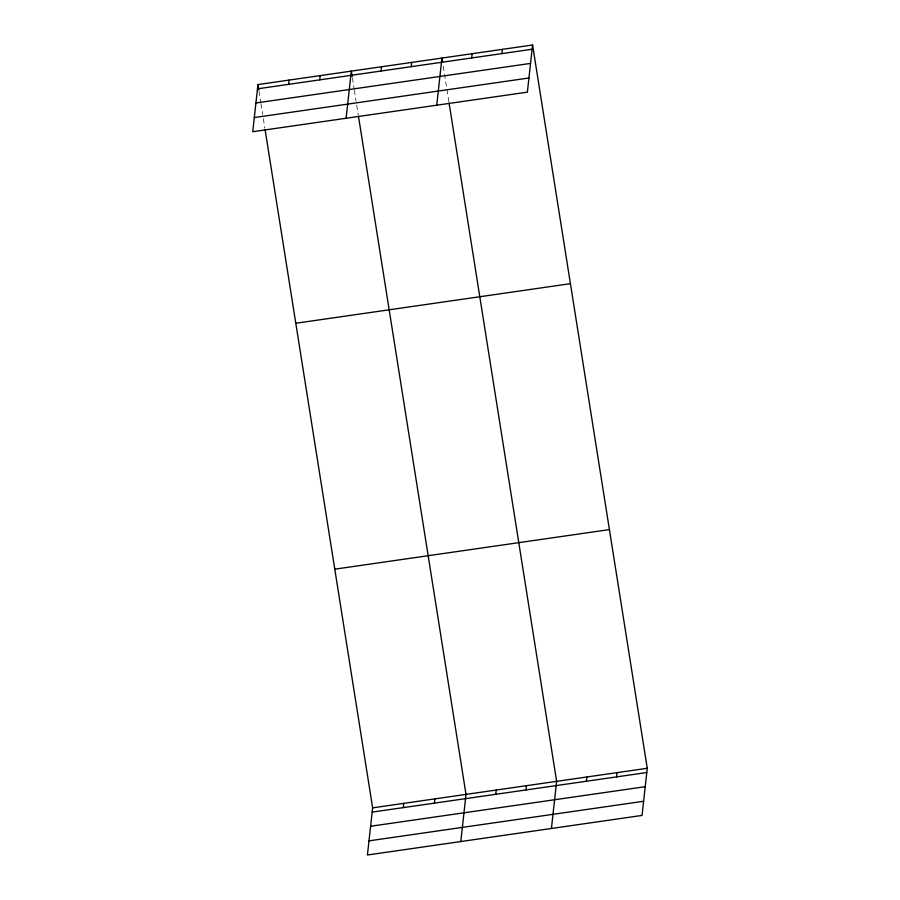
<?xml version="1.0" encoding="UTF-8"?>
<svg xmlns="http://www.w3.org/2000/svg" width="900" height="900" viewBox="0 0 900 900"><rect width="100%" height="100%" fill="white"/><g stroke="black" fill="none" stroke-linecap="round" stroke-linejoin="round"><path stroke-width="0.67" stroke-dasharray="4.5 3.38" d="M443.239 66.24L448.864 101.7M352.406 77.94L354.127 88.853M354.353 90.214L356.074 101.126M356.726 105.221L358.245 114.761M259.031 91.395L260.764 102.308M260.977 103.669L262.71 114.581M263.351 118.676L264.87 128.216"/><path stroke-width="1.35" d="M257.951 84.578L252.743 131.715L527.366 92.149L532.575 45L257.951 84.578L258.817 90.034M288.608 84.341L289.069 80.089M319.725 79.853L320.197 75.6M346.118 118.26L351.315 71.123L352.181 76.579M381.06 71.021L381.532 66.769M411.266 66.668L411.739 62.415M436.736 105.21L441.945 58.061L442.598 62.156M265.084 129.589L372.634 807.851L367.425 855L642.049 815.423L647.258 768.285L532.575 45M471.69 57.96L472.151 53.708M403.29 807.626L403.751 803.374M501.896 53.606L502.369 49.354M434.407 803.137L434.88 798.885M460.8 841.545L466.009 794.396L358.459 116.123M495.743 794.295L496.215 790.043M525.949 789.941L526.421 785.689M551.43 828.484L556.627 781.335L449.089 103.073M586.373 781.234L586.845 776.981M616.579 776.88L617.051 772.627M257.479 88.83L532.102 49.252M255.915 102.983L530.539 63.405M254.306 117.562L528.93 77.996M295.796 323.257L570.42 283.68M334.789 569.171L609.413 529.594M372.634 807.851L647.258 768.285M372.161 812.104L646.785 772.538M370.598 826.256L645.221 786.69M368.989 840.847L643.613 801.27"/></g></svg>
